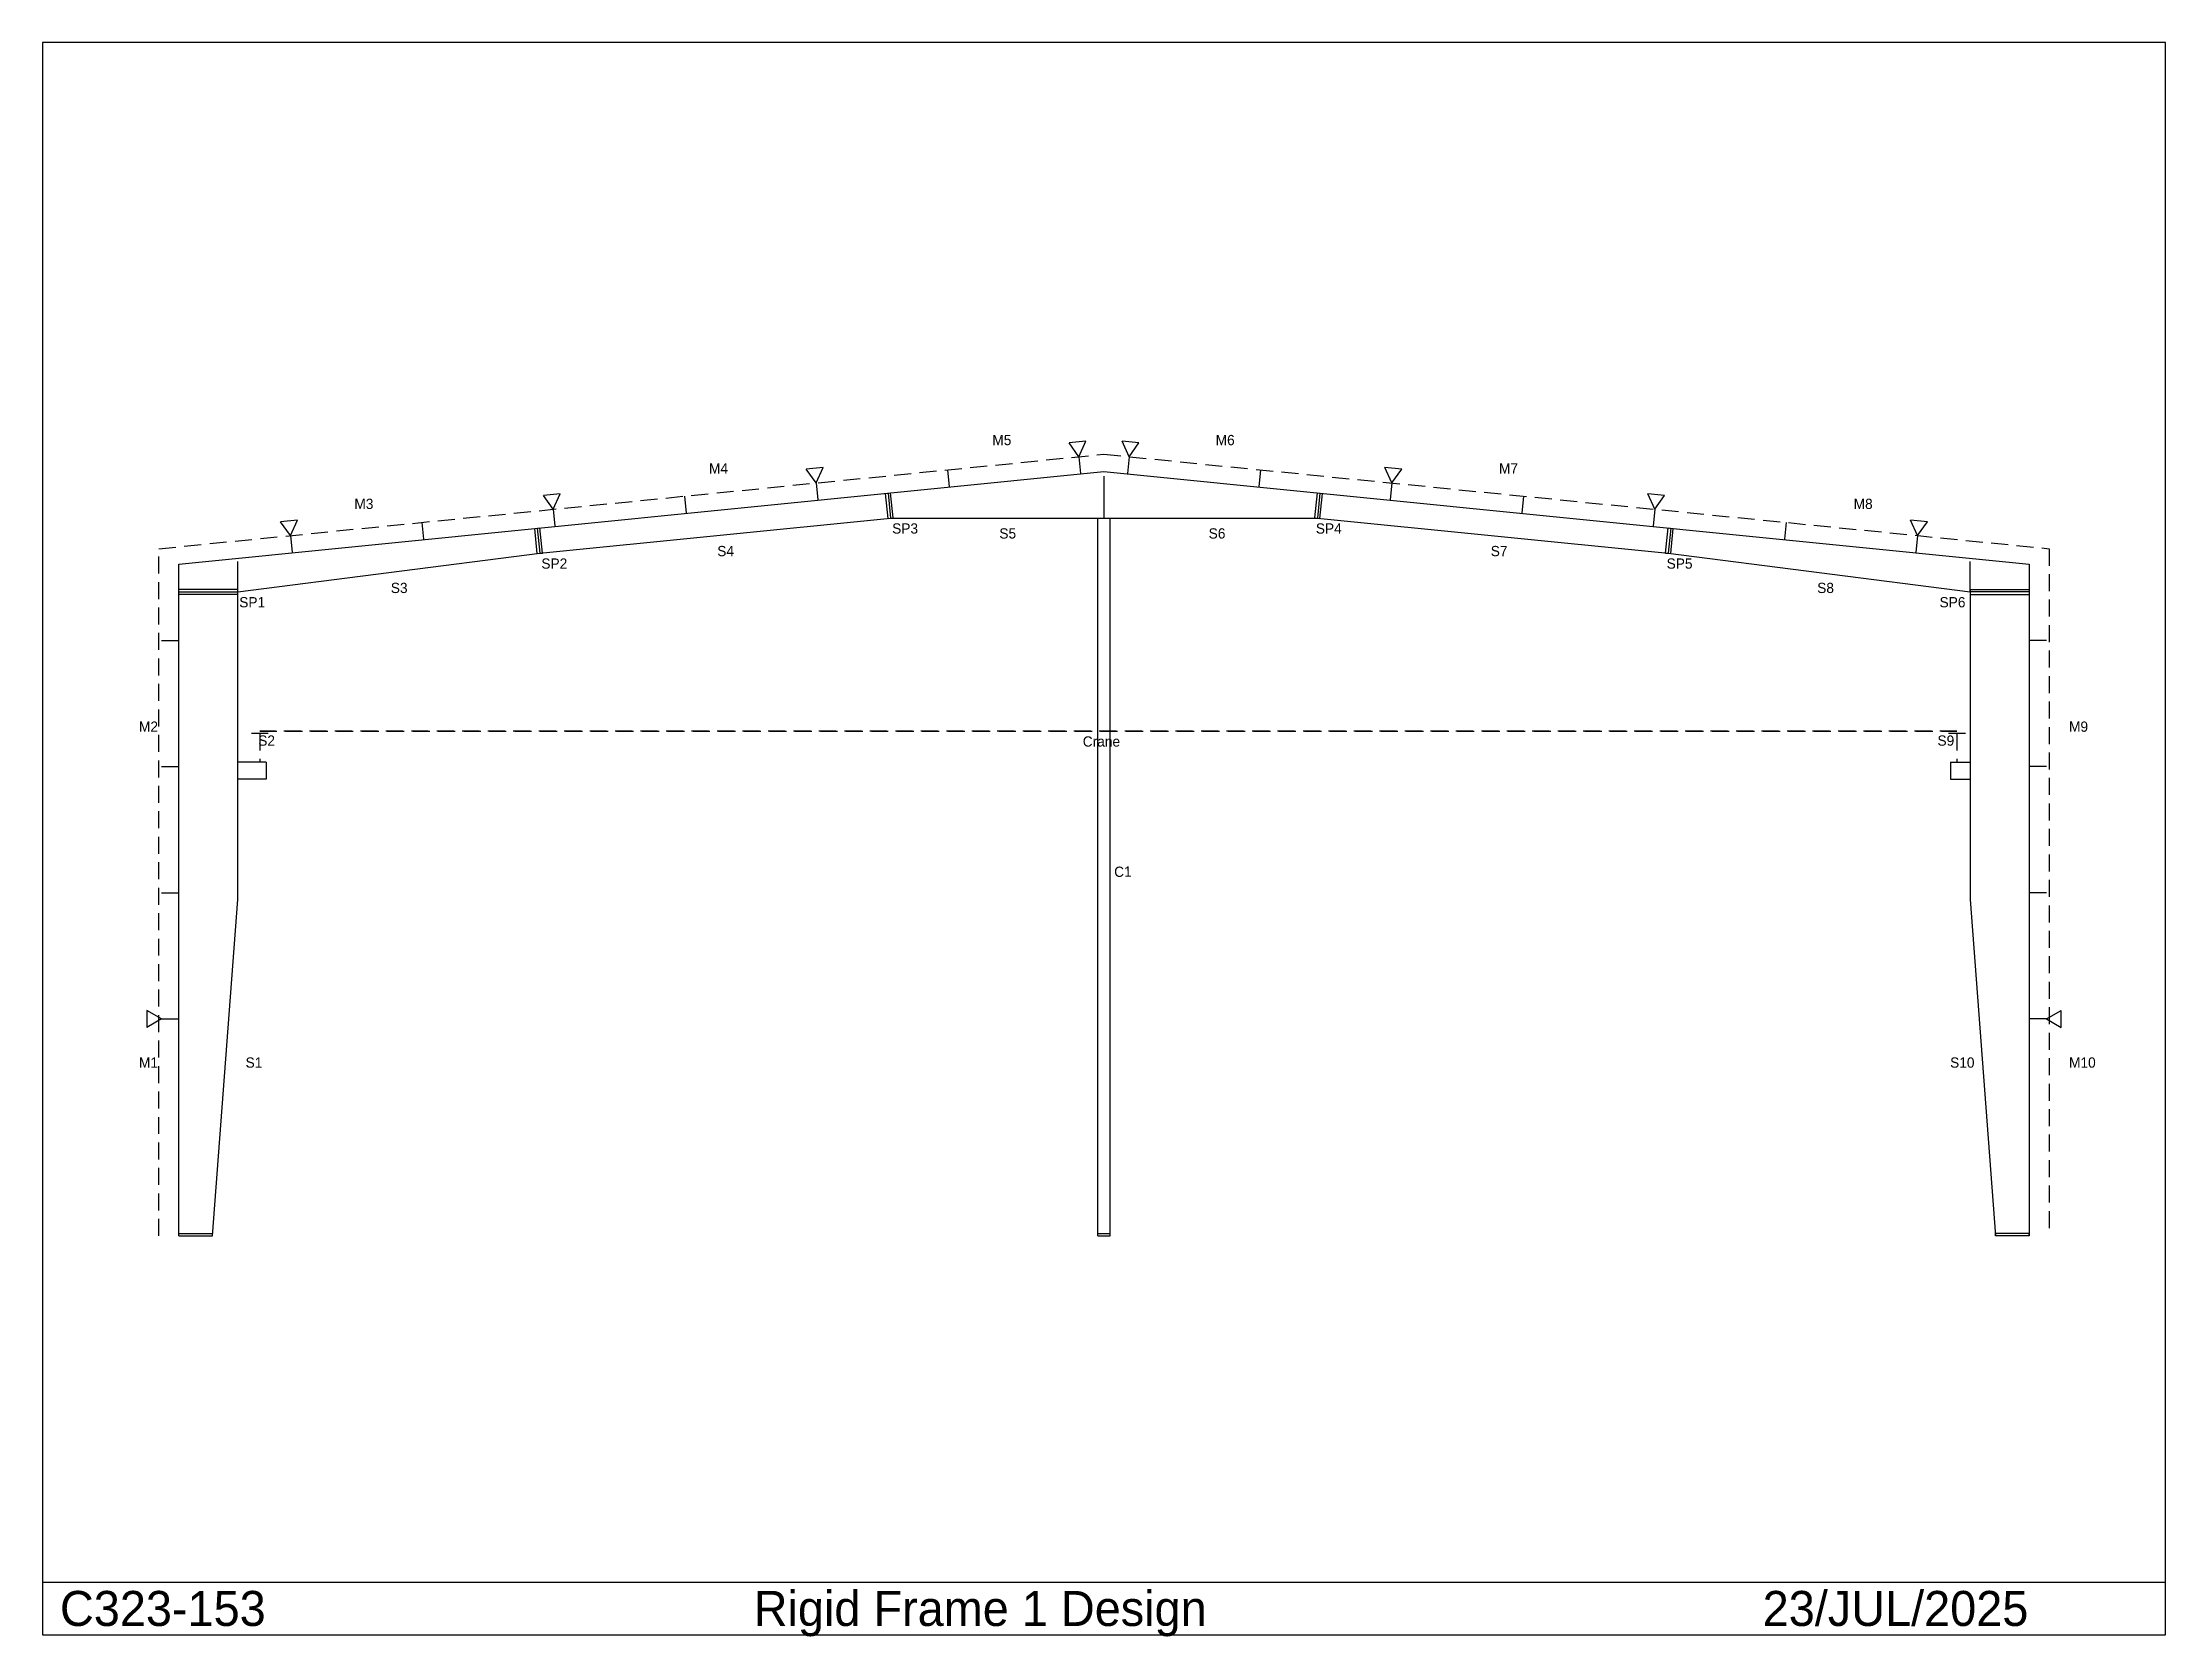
# Model space of a CAD drawing. Extents: x -1385 to 23855, y -4763 to 14189.
import ezdxf

# ---------------------------------------------------------------- set-up
doc = ezdxf.new("R2010")
doc.units = 0
doc.linetypes.add('CONTIN', pattern=[0])
doc.linetypes.add('DASHED', pattern=[302.88, 201.92, -100.96])
doc.layers.get('0').update_dxf_attribs({"linetype": 'CONTIN'})
for name, color, linetype in [('1', 7, 'CONTIN'), ('10', 7, 'CONTIN'), ('16', 7, 'CONTIN'), ('21', 7, 'CONTIN'), ('3', 7, 'CONTIN'), ('5', 5, 'DASHED'), ('8', 5, 'DASHED'), ('9', 7, 'CONTIN')]:
    doc.layers.add(name, color=color, linetype=linetype)

msp = doc.modelspace()

# ---------------------------------------------------------------- linework, layer by layer
for p, q in [((23855.125, 14188.602), (-1385.124, 14188.602)), ((-1385.124, 14188.602), (-1385.124, -4741.585)), ((23855.125, -4741.585), (23855.125, 14188.602)), ((-1385.124, -4116.889), (23855.125, -4116.889)), ((-1385.124, -4741.585), (23855.125, -4741.585))]:
    msp.add_line(p, q)
at = {"layer": '1'}
for p, q in [((236, 7987.577), (11235, 9087.478)), ((11235, 9087.478), (22234, 7987.577)), ((4527.917, 8115.272), (8698.117, 8532.293)), ((8698.117, 8532.293), (11235, 8534.734)), ((11160, 0), (11160.002, 8534.662)), ((11235, 8534.734), (13771.846, 8532.296)), ((11310, 0), (11310.002, 8534.662)), ((13771.846, 8532.296), (17942.047, 8115.276)), ((936, 7655.583), (4527.917, 8115.272)), ((17942.047, 8115.276), (21534.002, 7655.583)), ((236, 0), (236, 7987.577)), ((22234, 7987.577), (22234, 0)), ((936.001, 4000), (936, 7655.583)), ((21534.002, 7655.583), (21534.002, 4000)), ((636, 0), (936.001, 4000)), ((21534.002, 4000), (21834.002, 0)), ((236, 0), (636, 0)), ((236, 0), (636, 0)), ((22234, 0), (21834.002, 0))]:
    msp.add_line(p, q, dxfattribs=at)
at = {"layer": '10'}
for p, q in [((11235.002, 8534.734), (11235.002, 9032.203)), ((936, 7655.583), (936, 8017.378)), ((21534.002, 7655.583), (21534.002, 8017.378)), ((1276.2, 5634), (942.002, 5634)), ((1276.2, 5634), (1276.2, 5430.8)), ((21298.799, 5634), (21528.002, 5634)), ((21298.799, 5634), (21298.799, 5430.8)), ((1276.2, 5430.8), (942.002, 5430.8)), ((21298.799, 5430.8), (21528.002, 5430.8))]:
    msp.add_line(p, q, dxfattribs=at)
at = {"layer": '3'}
for p, q in [((11019.202, 9447.006), (10819.049, 9427)), ((10936.453, 9263.646), (10819.049, 9427)), ((10936.453, 9263.646), (11019.202, 9447.006)), ((11533.511, 9263.648), (11450.778, 9447.018)), ((11650.931, 9426.993), (11450.778, 9447.018)), ((11533.511, 9263.648), (11650.931, 9426.993)), ((7894.488, 9134.534), (7694.334, 9114.528)), ((7811.739, 8951.174), (7694.334, 9114.528)), ((7811.739, 8951.174), (7894.488, 9134.534)), ((14658.227, 8951.177), (14575.494, 9134.546)), ((14775.646, 9114.521), (14575.494, 9134.546)), ((14658.227, 8951.177), (14775.646, 9114.521)), ((4769.772, 8822.062), (4569.619, 8802.057)), ((4687.023, 8638.702), (4569.619, 8802.057)), ((4687.023, 8638.702), (4769.772, 8822.062)), ((17782.941, 8638.705), (17700.209, 8822.074)), ((17900.361, 8802.05), (17700.209, 8822.074)), ((17782.941, 8638.705), (17900.361, 8802.05)), ((1645.057, 8509.591), (1444.903, 8489.585)), ((1562.308, 8326.23), (1444.903, 8489.585)), ((1562.308, 8326.23), (1645.057, 8509.591)), ((20907.658, 8326.233), (20824.926, 8509.603)), ((21025.078, 8489.578), (20824.926, 8509.603)), ((20907.658, 8326.233), (21025.078, 8489.578)), ((-144.216, 2680.584), (-144.225, 2479.433)), ((30.001, 2580), (-144.225, 2479.433)), ((30.001, 2580), (-144.216, 2680.584)), ((22440, 2580), (22614.227, 2680.567)), ((22440, 2580), (22614.217, 2479.417)), ((22614.217, 2479.417), (22614.227, 2680.567))]:
    msp.add_line(p, q, dxfattribs=at)
at = {"layer": '5'}
for p, q in [((9374.146, 9107.415), (9394.365, 8905.223)), ((10936.453, 9263.646), (10956.673, 9061.453)), ((11533.511, 9263.648), (11513.291, 9061.457)), ((13095.818, 9107.418), (13075.599, 8905.227)), ((7811.739, 8951.174), (7831.958, 8748.981)), ((14658.227, 8951.177), (14638.007, 8748.985)), ((4687.023, 8638.702), (4707.242, 8436.511)), ((6249.431, 8794.943), (6269.649, 8592.751)), ((16220.533, 8794.946), (16200.314, 8592.755)), ((17782.941, 8638.705), (17762.723, 8436.514)), ((3124.715, 8482.472), (3144.934, 8280.279)), ((19345.25, 8482.475), (19325.029, 8280.283)), ((1562.308, 8326.23), (1582.527, 8124.039)), ((20907.658, 8326.233), (20887.438, 8124.042)), ((30.002, 7080), (230.002, 7080)), ((22439.996, 7080), (22239.998, 7080)), ((30.002, 5580), (230.002, 5580)), ((22439.996, 5580), (22239.998, 5580)), ((30.001, 4080), (230.001, 4080)), ((22439.996, 4080), (22239.998, 4080)), ((30.001, 2580), (230.001, 2580)), ((22440, 2580), (22240, 2580))]:
    msp.add_line(p, q, dxfattribs=at)
at = {"layer": '8'}
for p, q in [((0, 8170), (11235, 9293.5)), ((11235, 9293.5), (22470, 8170)), ((0, 0), (0, 8170)), ((22470, 8170), (22470, 0)), ((1300, 5974.6), (1100, 5974.6)), ((1200, 6000), (21375, 6000)), ((21375, 6000), (1200, 6000)), ((1200, 6000), (1200, 6000)), ((1200, 6000), (21375, 6000)), ((21375, 6000), (1200, 6000)), ((1200, 6000), (1200, 6000)), ((1200, 5974.6), (1200, 5634)), ((21475, 5974.6), (21274.998, 5974.6)), ((21375, 6000), (21375, 6000)), ((21375, 6000), (21375, 6000)), ((21375, 5974.6), (21375, 5634))]:
    msp.add_line(p, q, dxfattribs=at)
at = {"layer": '9'}
for p, q in [((8637.938, 8827.771), (8698.596, 8833.837)), ((8667.789, 8529.26), (8637.938, 8827.771)), ((8668.267, 8830.805), (8698.117, 8532.293)), ((8728.446, 8535.326), (8698.596, 8833.837)), ((13741.518, 8535.329), (13771.369, 8833.841)), ((13771.369, 8833.841), (13832.026, 8827.774)), ((13801.697, 8830.808), (13771.846, 8532.296)), ((13802.175, 8529.264), (13832.026, 8827.774)), ((4467.737, 8410.751), (4528.395, 8416.816)), ((4497.588, 8112.239), (4467.737, 8410.751)), ((4498.065, 8413.784), (4527.917, 8115.272)), ((4558.246, 8118.305), (4528.395, 8416.816)), ((8667.789, 8529.26), (8728.446, 8535.326)), ((11160.002, 8534.662), (11310.002, 8534.662)), ((13741.518, 8535.329), (13802.175, 8529.264)), ((17911.719, 8118.309), (17941.57, 8416.82)), ((17941.57, 8416.82), (18002.227, 8410.754)), ((17971.898, 8413.787), (17942.047, 8115.276)), ((17972.375, 8112.243), (18002.227, 8410.754)), ((4497.588, 8112.239), (4558.246, 8118.305)), ((17911.719, 8118.309), (17972.375, 8112.243)), ((236, 7625.102), (236, 7686.062)), ((936, 7686.062), (236, 7686.062)), ((236, 7655.583), (936, 7655.583)), ((936, 7625.102), (236, 7625.102)), ((936, 7625.102), (936, 7686.062)), ((21534.002, 7686.062), (21534.002, 7625.102)), ((21534.002, 7686.062), (22234, 7686.062)), ((22234, 7655.583), (21534.002, 7655.583)), ((21534.002, 7625.102), (22234, 7625.102)), ((22234, 7686.062), (22234, 7625.102)), ((236, 30.48), (636, 30.48)), ((236, 0), (236, 30.48)), ((236, 0), (636, 0)), ((636, 0), (636, 30.48)), ((11160, 30.48), (11310, 30.48)), ((11160, 0), (11160, 30.48)), ((11160, 0), (11310, 0)), ((11310, 0), (11310, 30.48)), ((22234, 30.48), (21834.002, 30.48)), ((21834.002, 0), (21834.002, 30.48)), ((22234, 0), (21834.002, 0)), ((22234, 0), (22234, 30.48))]:
    msp.add_line(p, q, dxfattribs=at)

# ---------------------------------------------------------------- texts
for s, p in [('C323-153', (-1176.891, -4637.469)), ('Rigid Frame 1 Design', (7070.358, -4637.469)), ('23/JUL/2025', (19065.787, -4637.469))]:
    msp.add_text(s, height=416.464).set_placement(p)
at = {"layer": '16'}
for s, p in [('M5', (9907.47, 9400.778)), ('M6', (12562.513, 9400.78)), ('M4', (6539.002, 9063.932)), ('M7', (15930.962, 9063.935)), ('M3', (2322.869, 8642.318)), ('M8', (20147.113, 8642.319)), ('SP3', (8716.314, 8349.413)), ('S5', (9990.821, 8290.884)), ('S6', (12479.16, 8290.886)), ('SP4', (13753.648, 8349.416)), ('S4', (6637.28, 8081.153)), ('S7', (15832.685, 8081.156)), ('SP2', (4546.114, 7932.392)), ('SP5', (17923.85, 7932.396)), ('SP1', (954.197, 7472.702)), ('S3', (2756.221, 7642.798)), ('S8', (19713.762, 7642.799)), ('SP6', (21168.242, 7472.702)), ('M2', (-237.839, 5993.789)), ('M9', (22707.842, 5993.789)), ('S2', (1179.84, 5827.791)), ('S9', (21143.857, 5827.791)), ('M1', (-237.839, 2000)), ('S1', (1029.841, 2000)), ('S10', (21293.857, 2000)), ('M10', (22707.842, 2000))]:
    msp.add_text(s, height=121.92, dxfattribs=at).set_placement(p)
msp.add_text('C1', height=121.92, rotation=1, dxfattribs=at).set_placement((11356.92, 4267.367))
at = {"layer": '21'}
msp.add_text('Crane', height=121.92, dxfattribs=at).set_placement((10982.7, 5817.12))
msp.add_text('Crane', height=121.92, dxfattribs=at).set_placement((10982.7, 5817.12))

doc.saveas('drawing.dxf')
